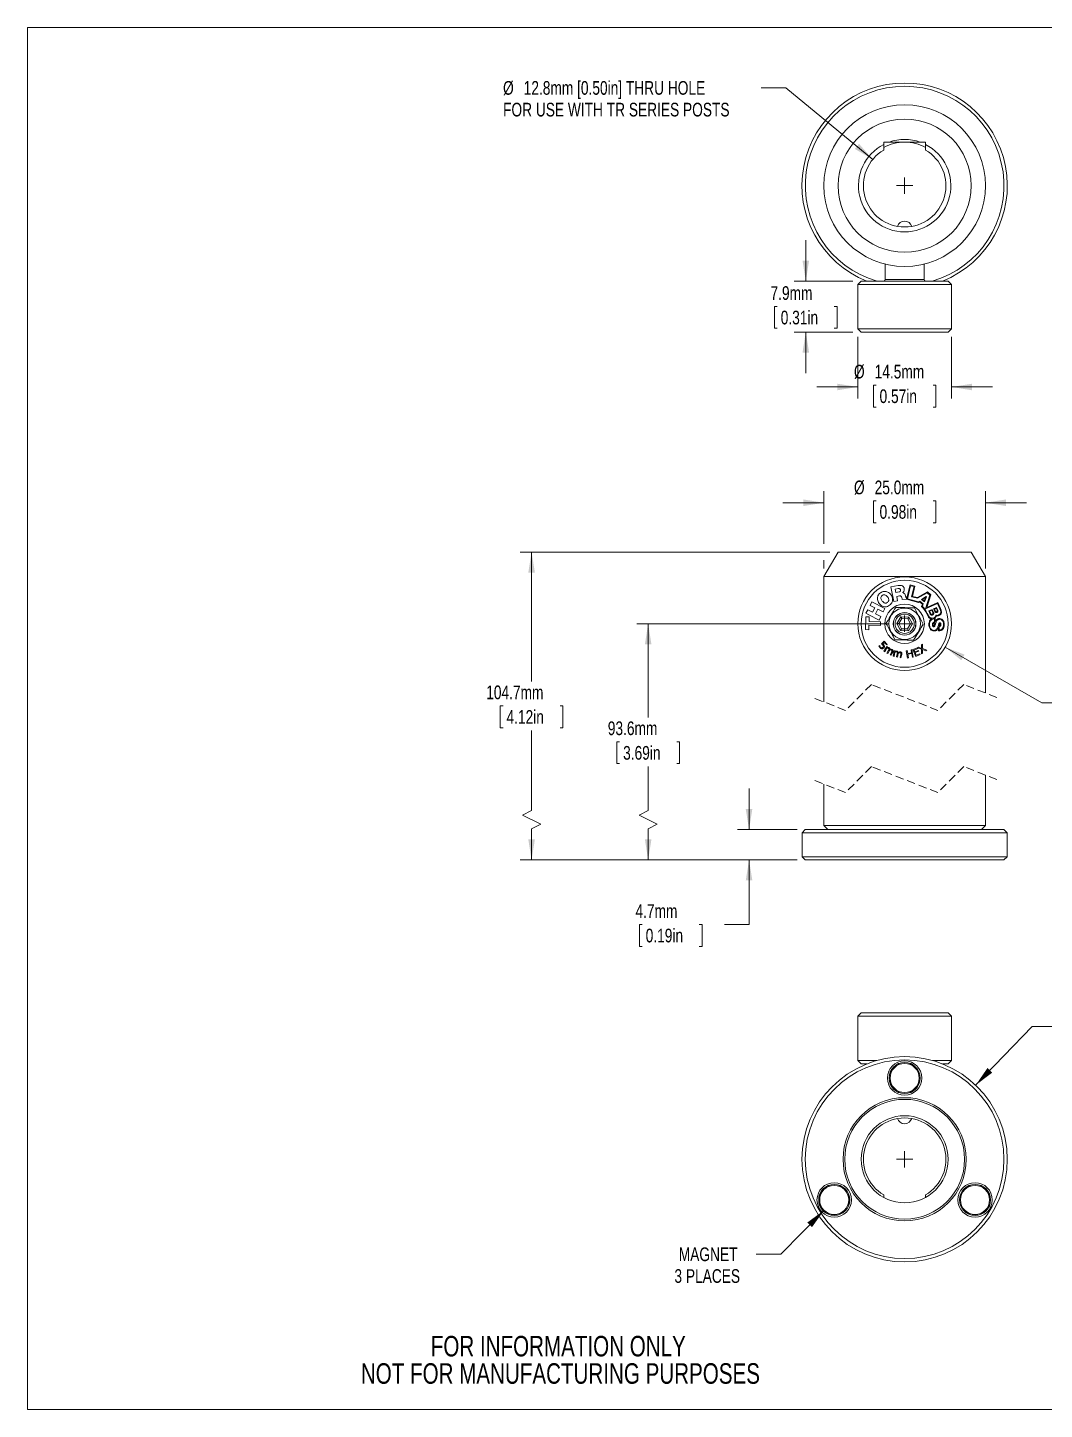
# Model space of a CAD drawing. Header units: millimetres. Extents: x 2 to 278, y 1 to 215.
# Drawn here: x 1.6 to 158.9, y 0.9 to 214.6 of the extents above; entities that cross this region are included whole.
import ezdxf

# ---------------------------------------------------------------- set-up
doc = ezdxf.new("R2010")
doc.units = ezdxf.units.MM
doc.linetypes.add('HIDDEN', pattern=[1.905, 1.27, -0.635])
doc.styles.add('SLDTEXTSTYLE0', font='TXT', dxfattribs={"width": 0.75})
doc.dimstyles.new('SLDDIMSTYLE0', dxfattribs={"dimtxt": 2.116667, "dimasz": 3.175, "dimexe": 0, "dimexo": 0.0625, "dimgap": 0.529167, "dimtad": 0, "dimtih": 1, "dimtoh": 1, "dimdec": 1, "dimrnd": 1e-09, "dimzin": 12, "dimdsep": 46, "dimtxsty": 'SLDTEXTSTYLE0', "dimsah": 1, "dimcen": 0.09, "dimadec": 0, "dimazin": 3, "dimtfac": 1, "dimtdec": 1, "dimtmove": 0, "dimatfit": 0, "dimfxl": 1, "dimfrac": 2, "dimtolj": 1, "dimtzin": 12, "dimarcsym": 0})
doc.dimstyles.new('SLDDIMSTYLE1', dxfattribs={"dimtxt": 2.116667, "dimasz": 3.175, "dimexe": 0, "dimexo": 0.0625, "dimgap": 0.529167, "dimtad": 0, "dimtih": 1, "dimtoh": 1, "dimdec": 1, "dimrnd": 1e-09, "dimzin": 12, "dimdsep": 46, "dimtxsty": 'SLDTEXTSTYLE0', "dimsah": 1, "dimcen": 0.09, "dimadec": 0, "dimazin": 3, "dimtfac": 1, "dimtdec": 1, "dimtofl": 0, "dimtmove": 0, "dimatfit": 3, "dimfxl": 1, "dimfrac": 2, "dimtolj": 1, "dimtzin": 12, "dimarcsym": 0})
doc.dimstyles.new('SLDDIMSTYLE2', dxfattribs={"dimtxt": 2.116667, "dimasz": 3.175, "dimexe": 0, "dimexo": 0.0625, "dimgap": 0.529167, "dimtad": 0, "dimtih": 1, "dimtoh": 1, "dimdec": 1, "dimrnd": 1e-09, "dimzin": 4, "dimdsep": 46, "dimtxsty": 'SLDTEXTSTYLE0', "dimsah": 1, "dimcen": 0.09, "dimadec": 0, "dimazin": 1, "dimtfac": 1, "dimtdec": 1, "dimtmove": 0, "dimatfit": 0, "dimfxl": 1, "dimfrac": 2, "dimtolj": 1, "dimtzin": 12, "dimarcsym": 0})
doc.dimstyles.new('SLDDIMSTYLE3', dxfattribs={"dimtxt": 2.116667, "dimasz": 3.175, "dimexe": 0, "dimexo": 0.0625, "dimgap": 0.529167, "dimtad": 0, "dimtih": 1, "dimtoh": 1, "dimdec": 1, "dimrnd": 1e-09, "dimzin": 12, "dimdsep": 46, "dimtxsty": 'SLDTEXTSTYLE0', "dimsah": 1, "dimcen": 0, "dimadec": 0, "dimazin": 3, "dimtfac": 1, "dimtdec": 1, "dimtofl": 0, "dimtmove": 0, "dimatfit": 3, "dimfxl": 1, "dimfrac": 2, "dimtolj": 1, "dimtzin": 12, "dimarcsym": 0})
doc.dimstyles.new('SLDDIMSTYLE4', dxfattribs={"dimtxt": 2.116667, "dimasz": 3.175, "dimexe": 0, "dimexo": 0.0625, "dimgap": 0.529167, "dimtad": 0, "dimtih": 1, "dimtoh": 1, "dimdec": 1, "dimrnd": 1e-09, "dimzin": 12, "dimdsep": 46, "dimtxsty": 'SLDTEXTSTYLE0', "dimsah": 1, "dimcen": 0, "dimadec": 0, "dimazin": 3, "dimtfac": 1, "dimtdec": 1, "dimtofl": 0, "dimtmove": 0, "dimatfit": 3, "dimfxl": 1, "dimfrac": 2, "dimtolj": 1, "dimtzin": 12, "dimarcsym": 0})
doc.dimstyles.new('SLDDIMSTYLE5', dxfattribs={"dimtxt": 2.116667, "dimasz": 3.175, "dimexe": 0, "dimexo": 0.0625, "dimgap": 0.529167, "dimtad": 0, "dimtih": 1, "dimtoh": 1, "dimdec": 1, "dimrnd": 1e-09, "dimzin": 12, "dimdsep": 46, "dimtxsty": 'SLDTEXTSTYLE0', "dimsah": 1, "dimcen": 0, "dimadec": 0, "dimazin": 3, "dimtfac": 1, "dimtdec": 1, "dimtofl": 0, "dimtmove": 0, "dimatfit": 3, "dimfxl": 1, "dimfrac": 2, "dimtolj": 1, "dimtzin": 12, "dimarcsym": 0})

# ---------------------------------------------------------------- blocks, each defined once
blk = doc.blocks.new('SW_NOTE_2')
at = {"color": 0, "linetype": 'Continuous', "lineweight": 0, "char_height": 3.175, "attachment_point": 2, "style": 'SLDTEXTSTYLE0'}
for s, insert in [('FOR INFORMATION ONLY', (25.05, 4.09)), ('NOT FOR MANUFACTURING PURPOSES', (25.38, -0.14))]:
    blk.add_mtext(s, dxfattribs=dict(at, insert=insert))
blk = doc.blocks.new('*D7')
at = {"color": 7, "linetype": 'Continuous', "lineweight": 0}
for p, q in [((113.18, 90.59), (113.18, 96.94)), ((120.61, 90.59), (111.4, 90.59)), ((120.61, 85.89), (111.4, 85.89)), ((113.18, 75.89), (113.18, 85.89)), ((96.65, 75.89), (96.22, 75.89)), ((96.22, 75.89), (96.22, 72.53)), ((105.48, 75.89), (105.91, 75.89)), ((105.91, 75.89), (105.91, 72.53)), ((109.37, 75.89), (113.18, 75.89)), ((96.22, 72.53), (96.65, 72.53)), ((105.91, 72.53), (105.48, 72.53))]:
    blk.add_line(p, q, dxfattribs=at)
for points in [[(113.18, 90.59), (113.69, 93.77), (112.67, 93.77)], [(113.18, 85.89), (112.67, 82.72), (113.69, 82.72)]]:
    blk.add_solid(points, dxfattribs=at)
at = {"color": 7, "linetype": 'Continuous', "lineweight": 0, "char_height": 2.117, "attachment_point": 1, "style": 'SLDTEXTSTYLE0'}
for s, insert in [('4.7mm', (95.61, 79.05, 3)), ('0.19in', (97.19, 75.26, 3))]:
    blk.add_mtext(s, dxfattribs=dict(at, insert=insert))
blk = doc.blocks.new('*D8')
at = {"color": 7, "linetype": 'Continuous', "lineweight": 0}
for p, q in [((134.71, 122.43), (95.8, 122.43)), ((97.57, 122.43), (97.57, 107.95)), ((93.16, 104.16), (92.73, 104.16)), ((92.73, 104.16), (92.73, 100.8)), ((101.99, 104.16), (102.42, 104.16)), ((102.42, 104.16), (102.42, 100.8)), ((92.73, 100.8), (93.16, 100.8)), ((102.42, 100.8), (101.99, 100.8)), ((97.57, 93.55), (97.57, 100.37)), ((96.16, 92.84), (97.57, 93.55)), ((98.99, 91.43), (96.16, 92.84)), ((97.57, 90.73), (98.99, 91.43)), ((97.57, 85.89), (97.57, 90.73)), ((120.61, 85.89), (95.8, 85.89))]:
    blk.add_line(p, q, dxfattribs=at)
for points in [[(97.57, 122.43), (97.07, 119.25), (98.08, 119.25)], [(97.57, 85.89), (98.08, 89.07), (97.07, 89.07)]]:
    blk.add_solid(points, dxfattribs=at)
at = {"color": 7, "linetype": 'Continuous', "lineweight": 0, "char_height": 2.117, "attachment_point": 1, "style": 'SLDTEXTSTYLE0'}
for s, insert in [('93.6mm', (91.33, 107.32, 3)), ('3.69in', (93.7, 103.52, 3))]:
    blk.add_mtext(s, dxfattribs=dict(at, insert=insert))
blk = doc.blocks.new('*D9')
at = {"color": 7, "linetype": 'Continuous', "lineweight": 0}
for p, q in [((125.68, 133.53), (77.76, 133.53)), ((79.54, 133.53), (79.54, 113.5)), ((75.12, 109.71), (74.7, 109.71)), ((74.7, 109.71), (74.7, 106.35)), ((83.95, 109.71), (84.38, 109.71)), ((84.38, 109.71), (84.38, 106.35)), ((74.7, 106.35), (75.12, 106.35)), ((79.54, 93.55), (79.54, 105.92)), ((84.38, 106.35), (83.95, 106.35)), ((78.13, 92.84), (79.54, 93.55)), ((80.95, 91.43), (78.13, 92.84)), ((79.54, 90.73), (80.95, 91.43)), ((79.54, 85.89), (79.54, 90.73)), ((120.61, 85.89), (77.76, 85.89))]:
    blk.add_line(p, q, dxfattribs=at)
for points in [[(79.54, 133.53), (79.03, 130.35), (80.05, 130.35)], [(79.54, 85.89), (80.05, 89.07), (79.03, 89.07)]]:
    blk.add_solid(points, dxfattribs=at)
at = {"color": 7, "linetype": 'Continuous', "lineweight": 0, "char_height": 2.117, "attachment_point": 1, "style": 'SLDTEXTSTYLE0'}
for s, insert in [('104.7mm', (72.52, 112.87, 3)), ('4.12in', (75.66, 109.07, 3))]:
    blk.add_mtext(s, dxfattribs=dict(at, insert=insert))
blk = doc.blocks.new('*D10')
at = {"color": 7, "linetype": 'Continuous', "lineweight": 0}
for p, q in [((124.75, 141.15), (118.4, 141.15)), ((124.75, 134.8), (124.75, 142.93)), ((132.84, 141.42), (132.41, 141.42)), ((132.41, 141.42), (132.41, 138.06)), ((141.67, 141.42), (142.1, 141.42)), ((142.1, 141.42), (142.1, 138.06)), ((149.75, 130.99), (149.75, 142.93)), ((149.75, 141.15), (156.1, 141.15)), ((132.41, 138.06), (132.84, 138.06)), ((142.1, 138.06), (141.67, 138.06)), ((124.75, 130.99), (124.75, 132.26))]:
    blk.add_line(p, q, dxfattribs=at)
for points in [[(124.75, 141.15), (121.58, 141.66), (121.58, 140.64)], [(149.75, 141.15), (152.93, 140.64), (152.93, 141.66)]]:
    blk.add_solid(points, dxfattribs=at)
at = {"color": 7, "linetype": 'Continuous', "lineweight": 0, "char_height": 2.117, "attachment_point": 1, "style": 'SLDTEXTSTYLE0'}
for s, insert in [('%%c', (129.41, 144.58, 3)), ('25.0mm', (132.61, 144.58, 3)), ('0.98in', (133.37, 140.79, 3))]:
    blk.add_mtext(s, dxfattribs=dict(at, insert=insert))
blk = doc.blocks.new('*D11')
at = {"color": 7, "linetype": 'Continuous', "lineweight": 0}
for p, q in [((143.52, 118.81), (158.46, 110.18)), ((158.46, 110.18), (162.27, 110.18))]:
    blk.add_line(p, q, dxfattribs=at)
blk.add_solid([(143.52, 118.81), (146.02, 116.78), (146.52, 117.66)], dxfattribs=at)
at = {"color": 7, "linetype": 'Continuous', "lineweight": 0, "char_height": 2.1167, "attachment_point": 1, "style": 'SLDTEXTSTYLE0'}
for s, insert in [('SPRING LOADED THUMBSCREW', (162.27, 111.22, 3)), ('5.0mm [3/16in] HEX SOCKET', (162.27, 107.86, 3))]:
    blk.add_mtext(s, dxfattribs=dict(at, insert=insert))
blk = doc.blocks.new('SW_CENTERMARKSYMBOL_0')
at = {"color": 0, "linetype": 'Continuous', "lineweight": 0}
for q in [(-1.27, 0), (0, 1.27), (0, -1.27), (1.27, 0)]:
    blk.add_line((0, 0), q, dxfattribs=at)
blk = doc.blocks.new('*D13')
at = {"color": 7, "linetype": 'Continuous', "lineweight": 0}
for p, q in [((130.01, 166.8), (130.01, 157.28)), ((144.49, 166.8), (144.49, 157.28)), ((130.01, 159.06), (123.66, 159.06)), ((132.84, 159.33), (132.41, 159.33)), ((132.41, 159.33), (132.41, 155.96)), ((141.67, 159.33), (142.1, 159.33)), ((142.1, 159.33), (142.1, 155.96)), ((144.49, 159.06), (150.84, 159.06)), ((132.41, 155.96), (132.84, 155.96)), ((142.1, 155.96), (141.67, 155.96))]:
    blk.add_line(p, q, dxfattribs=at)
for points in [[(130.01, 159.06), (126.84, 159.56), (126.84, 158.55)], [(144.49, 159.06), (147.66, 158.55), (147.66, 159.56)]]:
    blk.add_solid(points, dxfattribs=at)
at = {"color": 7, "linetype": 'Continuous', "lineweight": 0, "char_height": 2.117, "attachment_point": 1, "style": 'SLDTEXTSTYLE0'}
for s, insert in [('%%c', (129.41, 162.49, -11.98)), ('14.5mm', (132.61, 162.49, -11.98)), ('0.57in', (133.37, 158.69, -11.98))]:
    blk.add_mtext(s, dxfattribs=dict(at, insert=insert))
blk = doc.blocks.new('*D14')
at = {"color": 7, "linetype": 'Continuous', "lineweight": 0}
for p, q in [((121.96, 175.43), (121.96, 181.78)), ((129.25, 175.43), (120.18, 175.43)), ((117.54, 171.5), (117.11, 171.5)), ((117.11, 171.5), (117.11, 168.13)), ((126.37, 171.5), (126.8, 171.5)), ((126.8, 171.5), (126.8, 168.13)), ((117.11, 168.13), (117.54, 168.13)), ((129.25, 167.56), (120.18, 167.56)), ((121.96, 167.56), (121.96, 161.21)), ((126.8, 168.13), (126.37, 168.13))]:
    blk.add_line(p, q, dxfattribs=at)
for points in [[(121.96, 175.43), (122.47, 178.61), (121.45, 178.61)], [(121.96, 167.56), (121.45, 164.38), (122.47, 164.38)]]:
    blk.add_solid(points, dxfattribs=at)
at = {"color": 7, "linetype": 'Continuous', "lineweight": 0, "char_height": 2.117, "attachment_point": 1, "style": 'SLDTEXTSTYLE0'}
for s, insert in [('7.9mm', (116.5, 174.65, -11.98)), ('0.31in', (118.08, 170.86, -11.98))]:
    blk.add_mtext(s, dxfattribs=dict(at, insert=insert))
blk = doc.blocks.new('*D15')
at = {"color": 7, "linetype": 'Continuous', "lineweight": 0}
for p, q in [((118.87, 205.34), (115.06, 205.34)), ((132.32, 194.26), (118.87, 205.34))]:
    blk.add_line(p, q, dxfattribs=at)
blk.add_solid([(132.32, 194.26), (130.19, 196.67), (129.55, 195.88)], dxfattribs=at)
at = {"color": 7, "linetype": 'Continuous', "lineweight": 0, "attachment_point": 1, "style": 'SLDTEXTSTYLE0'}
for s, insert, char_height in [('%%c', (75.13, 206.38, -11.98), 2.117), ('12.8mm [0.50in] THRU HOLE', (78.32, 206.38, -11.98), 2.1167), ('FOR USE WITH TR SERIES POSTS', (75.13, 203.02, -11.98), 2.1167)]:
    blk.add_mtext(s, dxfattribs=dict(at, insert=insert, char_height=char_height))
blk = doc.blocks.new('SW_CENTERMARKSYMBOL_1')
at = {"color": 0, "linetype": 'Continuous', "lineweight": 0}
for q in [(-1.27, 0), (0, 1.27), (0, -1.27), (1.27, 0)]:
    blk.add_line((0, 0), q, dxfattribs=at)
blk = doc.blocks.new('*D17')
at = {"color": 7, "linetype": 'Continuous', "lineweight": 0}
for p, q in [((148.23, 51.05), (156.96, 60.15)), ((156.96, 60.15), (160.77, 60.15)), ((161.52, 58.58), (161.09, 58.58)), ((161.09, 58.58), (161.09, 55.22)), ((170.35, 58.58), (170.78, 58.58)), ((170.78, 58.58), (170.78, 55.22)), ((161.09, 55.22), (161.52, 55.22)), ((170.78, 55.22), (170.35, 55.22))]:
    blk.add_line(p, q, dxfattribs=at)
blk.add_solid([(148.23, 51.05), (150.8, 52.99), (150.06, 53.7)], dxfattribs=at)
at = {"color": 7, "linetype": 'Continuous', "lineweight": 0, "char_height": 2.117, "attachment_point": 1, "style": 'SLDTEXTSTYLE0'}
for s, insert in [('%%c', (160.77, 61.74, 12.18)), ('31.8mm', (163.96, 61.74, 12.18)), ('1.25in', (162.05, 57.95, 12.18))]:
    blk.add_mtext(s, dxfattribs=dict(at, insert=insert))
blk = doc.blocks.new('*D18')
at = {"color": 7, "linetype": 'Continuous', "lineweight": 0}
for p, q in [((124.78, 31.7), (118.08, 24.9)), ((118.08, 24.9), (114.27, 24.9))]:
    blk.add_line(p, q, dxfattribs=at)
blk.add_solid([(124.78, 31.7), (122.19, 29.8), (122.91, 29.08)], dxfattribs=at)
at = {"color": 7, "linetype": 'Continuous', "lineweight": 0, "char_height": 2.117, "attachment_point": 1, "style": 'SLDTEXTSTYLE0'}
for s, insert in [('MAGNET', (102.31, 25.95, 12.18)), ('3 PLACES', (101.64, 22.59, 12.18))]:
    blk.add_mtext(s, dxfattribs=dict(at, insert=insert))
blk = doc.blocks.new('SW_CENTERMARKSYMBOL_2')
at = {"color": 0, "linetype": 'Continuous', "lineweight": 0}
for q in [(-1.27, 0), (0, 1.27), (0, -1.27), (1.27, 0)]:
    blk.add_line((0, 0), q, dxfattribs=at)

msp = doc.modelspace()

# ---------------------------------------------------------------- linework, layer by layer
at = {"color": 7, "linetype": 'Continuous', "lineweight": 0}
for p, q in [((1.58, 214.65), (277.99, 214.65)), ((1.58, 214.65), (1.58, 0.9)), ((134.02, 196.58), (134.02, 196.93)), ((134.02, 196.93), (134.84, 196.93)), ((139.66, 196.93), (140.48, 196.93)), ((140.48, 196.58), (140.48, 196.93)), ((134.25, 178.06), (134.25, 175.69)), ((140.25, 175.69), (140.25, 178.06)), ((130.52, 175.43), (130.01, 174.92)), ((143.98, 175.43), (130.52, 175.43)), ((144.49, 174.92), (143.98, 175.43)), ((130.01, 174.92), (130.01, 168.07)), ((144.49, 174.92), (130.01, 174.92)), ((144.49, 168.07), (144.49, 174.92)), ((130.01, 168.07), (130.52, 167.56)), ((144.49, 168.07), (130.01, 168.07)), ((143.98, 167.56), (130.52, 167.56)), ((143.98, 167.56), (144.49, 168.07)), ((126.95, 133.53), (124.75, 129.72)), ((126.95, 133.53), (137.25, 133.53)), ((137.25, 133.53), (147.55, 133.53)), ((149.75, 129.72), (147.55, 133.53)), ((124.75, 129.72), (124.75, 110.34)), ((137.25, 129.72), (124.75, 129.72)), ((135.12, 128.12), (136.27, 128.35)), ((149.75, 129.72), (137.25, 129.72)), ((138.09, 128.44), (137.52, 126.23)), ((137.67, 126.31), (138.18, 128.3)), ((138.84, 128.25), (138.09, 128.44)), ((138.18, 128.3), (138.7, 128.17)), ((138.45, 126.66), (138.84, 128.25)), ((149.75, 111.72), (149.75, 129.72)), ((135.57, 125.88), (135.12, 128.12)), ((136.27, 127.87), (135.8, 127.77)), ((135.8, 127.77), (135.9, 127.27)), ((135.9, 127.27), (136.39, 127.37)), ((136.43, 126.73), (136.02, 126.65)), ((136.02, 126.65), (136.16, 126)), ((136.88, 126.2), (137.52, 126.23)), ((136.94, 127.25), (136.94, 127.24)), ((137.52, 126.38), (137.52, 126.23)), ((137.52, 126.23), (139.41, 125.72)), ((139.38, 125.84), (137.67, 126.31)), ((138.7, 128.17), (138.3, 126.62)), ((138.3, 126.62), (139.26, 126.38)), ((139.22, 126.47), (138.45, 126.66)), ((140.77, 127.35), (139.22, 126.47)), ((139.26, 126.38), (140.75, 127.22)), ((139.85, 126.19), (140.58, 126.65)), ((140.32, 125.8), (139.85, 126.19)), ((140.47, 126.46), (140.03, 126.18)), ((140.03, 126.18), (140.27, 125.98)), ((140.27, 125.98), (140.47, 126.46)), ((140.65, 126.6), (140.32, 125.8)), ((141.17, 126.87), (140.46, 124.74)), ((140.58, 126.65), (140.65, 126.6)), ((140.66, 124.94), (141.31, 126.89)), ((140.75, 127.22), (141.17, 126.87)), ((141.31, 126.89), (140.77, 127.35)), ((131.54, 124.58), (131.27, 124.05)), ((131.27, 124.05), (131.73, 123.82)), ((131.54, 124.58), (132.29, 124.2)), ((131.9, 125.28), (132.17, 125.82)), ((132.64, 124.91), (131.9, 125.28)), ((132.17, 125.82), (134.21, 124.78)), ((132.29, 124.2), (132.64, 124.91)), ((133.1, 124.68), (132.74, 123.97)), ((132.74, 123.97), (133.58, 123.55)), ((133.94, 124.25), (133.1, 124.68)), ((134.21, 124.78), (133.94, 124.25)), ((136.16, 126), (135.57, 125.88)), ((139.6, 125.95), (139.38, 125.84)), ((139.41, 125.72), (139.57, 125.82)), ((139.57, 125.82), (140, 125.46)), ((140.12, 125.52), (139.6, 125.95)), ((140, 125.46), (139.88, 125.12)), ((140, 125.12), (140.12, 125.52)), ((140.46, 124.74), (142.33, 125.57)), ((142.39, 125.71), (140.66, 124.94)), ((140.82, 123.65), (140.67, 123.97)), ((140.88, 123.76), (140.76, 124.02)), ((140.98, 124.42), (141.5, 124.66)), ((141.2, 123.93), (140.98, 124.42)), ((141.45, 124.52), (141.11, 124.37)), ((141.11, 124.37), (141.28, 124)), ((141.61, 124.16), (141.45, 124.52)), ((141.5, 124.66), (141.72, 124.17)), ((141.72, 124.75), (142.18, 124.96)), ((141.92, 124.32), (141.72, 124.75)), ((142.12, 124.82), (141.86, 124.7)), ((141.86, 124.7), (142, 124.4)), ((142.26, 124.52), (142.12, 124.82)), ((142.18, 124.96), (142.37, 124.52)), ((142.33, 125.57), (142.71, 124.72)), ((142.79, 124.8), (142.39, 125.71)), ((131.21, 121.52), (131.26, 123.5)), ((131.26, 123.5), (131.77, 123.49)), ((131.73, 122.19), (131.72, 121.5)), ((133.31, 123.01), (131.73, 123.82)), ((133.51, 122.15), (131.73, 122.19)), ((131.77, 123.49), (131.75, 122.79)), ((131.75, 122.79), (133.52, 122.74)), ((133.58, 123.55), (133.31, 123.01)), ((133.52, 122.74), (133.51, 122.15)), ((136.04, 122.45), (136.67, 123.49)), ((136.33, 122.45), (136.04, 122.45)), ((136.62, 121.39), (136.04, 122.45)), ((136.81, 123.23), (136.33, 122.45)), ((136.33, 122.45), (136.77, 121.64)), ((136.67, 123.49), (137.88, 123.46)), ((136.67, 123.49), (136.81, 123.23)), ((137.73, 123.21), (136.81, 123.23)), ((137.69, 121.62), (138.17, 122.4)), ((137.88, 123.46), (137.73, 123.21)), ((138.17, 122.4), (137.73, 123.21)), ((138.46, 122.4), (137.83, 121.36)), ((137.88, 123.46), (138.46, 122.4)), ((138.46, 122.4), (138.17, 122.4)), ((141.72, 123.19), (141.89, 123.18)), ((141.89, 123.18), (141.88, 122.67)), ((141.97, 122.72), (141.99, 123.42)), ((142.5, 121.97), (142.48, 121.35)), ((142.6, 121.46), (142.61, 122)), ((131.72, 121.5), (131.21, 121.52)), ((133.67, 119.31), (134.07, 119.72)), ((134.07, 119.72), (134.57, 119.24)), ((136.77, 121.64), (136.62, 121.39)), ((137.83, 121.36), (136.62, 121.39)), ((136.77, 121.64), (137.69, 121.62)), ((137.69, 121.62), (137.83, 121.36)), ((133.27, 118.97), (133.39, 119.09)), ((133.39, 119.09), (133.4, 119.08)), ((134.09, 119.54), (133.86, 119.31)), ((134.05, 118.18), (134.48, 118.91)), ((134.18, 118.11), (134.05, 118.18)), ((134.48, 119.15), (134.09, 119.54)), ((134.5, 118.65), (134.18, 118.11)), ((134.57, 119.24), (134.48, 119.15)), ((134.48, 118.91), (134.61, 118.83)), ((134.52, 117.9), (134.76, 118.32)), ((134.65, 117.83), (134.52, 117.9)), ((134.61, 118.83), (134.56, 118.75)), ((134.92, 118.29), (134.65, 117.83)), ((134.99, 117.63), (135.24, 118.04)), ((135.12, 117.55), (134.99, 117.63)), ((135.4, 118.02), (135.12, 117.55)), ((135.47, 117.42), (135.65, 118.25)), ((135.75, 118.02), (135.61, 117.39)), ((135.65, 118.25), (135.8, 118.22)), ((135.8, 118.22), (135.78, 118.13)), ((136, 117.3), (136.11, 117.78)), ((136.27, 117.81), (136.15, 117.27)), ((136.54, 117.19), (136.64, 117.67)), ((136.8, 117.7), (136.68, 117.15)), ((137.51, 118.25), (137.66, 118.27)), ((137.71, 117.13), (137.51, 118.25)), ((137.66, 118.27), (137.74, 117.84)), ((137.74, 117.84), (138.32, 117.94)), ((138.34, 117.81), (137.76, 117.71)), ((137.76, 117.71), (137.86, 117.15)), ((138.24, 118.38), (138.38, 118.4)), ((138.32, 117.94), (138.24, 118.38)), ((138.44, 117.26), (138.34, 117.81)), ((138.38, 118.4), (138.59, 117.28)), ((138.53, 118.43), (139.22, 118.72)), ((138.97, 117.39), (138.53, 118.43)), ((139.27, 118.6), (138.71, 118.37)), ((138.71, 118.37), (138.84, 118.07)), ((138.84, 118.07), (139.39, 118.31)), ((139.44, 118.19), (138.89, 117.96)), ((138.89, 117.96), (139.05, 117.56)), ((139.66, 117.68), (138.97, 117.39)), ((139.05, 117.56), (139.61, 117.8)), ((139.22, 118.72), (139.27, 118.6)), ((139.23, 118.72), (139.37, 118.82)), ((139.87, 118.48), (139.23, 118.72)), ((139.37, 118.82), (139.88, 118.62)), ((139.39, 118.31), (139.44, 118.19)), ((139.61, 117.8), (139.66, 117.68)), ((139.87, 119.17), (140.01, 119.27)), ((139.88, 118.62), (139.87, 119.17)), ((139.87, 117.78), (139.87, 118.48)), ((140.01, 117.89), (139.87, 117.78)), ((140, 118.45), (140.01, 117.89)), ((140.52, 118.24), (140, 118.45)), ((140.01, 119.27), (140.01, 118.59)), ((140.01, 118.59), (140.66, 118.34)), ((140.66, 118.34), (140.52, 118.24)), ((135.61, 117.39), (135.47, 117.42)), ((136.15, 117.27), (136, 117.3)), ((136.68, 117.15), (136.54, 117.19)), ((137.86, 117.15), (137.71, 117.13)), ((138.59, 117.28), (138.44, 117.26)), ((149.75, 91.23), (149.75, 99.02)), ((124.75, 97.64), (124.75, 91.23)), ((121.88, 90.59), (121.38, 90.08)), ((121.38, 90.08), (121.38, 86.4)), ((153.13, 90.08), (121.38, 90.08)), ((152.62, 90.59), (121.88, 90.59)), ((124.75, 91.23), (125.39, 90.59)), ((124.75, 91.23), (137.25, 91.23)), ((137.25, 91.23), (149.75, 91.23)), ((149.12, 90.59), (149.75, 91.23)), ((153.13, 90.08), (152.62, 90.59)), ((153.13, 86.4), (153.13, 90.08)), ((121.38, 86.4), (121.88, 85.89)), ((153.13, 86.4), (121.38, 86.4)), ((152.62, 85.89), (121.88, 85.89)), ((152.62, 85.89), (153.13, 86.4)), ((130.52, 62.23), (130.01, 61.72)), ((130.52, 62.23), (137.09, 62.23)), ((137.09, 62.23), (143.98, 62.23)), ((144.49, 61.72), (143.98, 62.23)), ((130.01, 61.72), (130.01, 54.86)), ((130.01, 61.72), (137.08, 61.72)), ((137.08, 61.72), (144.49, 61.72)), ((144.49, 54.86), (144.49, 61.72)), ((130.01, 54.86), (130.52, 54.35)), ((130.01, 54.86), (132.91, 54.86)), ((130.52, 54.35), (131.41, 54.35)), ((141.59, 54.86), (144.49, 54.86)), ((143.09, 54.35), (143.98, 54.35)), ((143.98, 54.35), (144.49, 54.86)), ((134.02, 34.08), (134.02, 33.68)), ((140.48, 34.08), (140.48, 33.68)), ((277.99, 0.9), (1.58, 0.9))]:
    msp.add_line(p, q, dxfattribs=at)
at = {"color": 8, "linetype": 'Continuous', "lineweight": 0}
msp.add_line((140.25, 175.69), (134.25, 175.69), dxfattribs=at)
at = {"color": 7, "linetype": 'HIDDEN', "lineweight": 0}
for p, q in [((132.11, 113.03), (128.11, 109.03)), ((142.39, 109.03), (132.11, 113.03)), ((146.39, 113.03), (142.39, 109.03)), ((151.53, 111.03), (146.39, 113.03)), ((128.11, 109.03), (122.97, 111.03)), ((128.11, 96.33), (122.97, 98.33)), ((132.11, 100.33), (128.11, 96.33)), ((142.39, 96.33), (132.11, 100.33)), ((146.39, 100.33), (142.39, 96.33)), ((151.53, 98.33), (146.39, 100.33))]:
    msp.add_line(p, q, dxfattribs=at)
at = {"color": 7, "linetype": 'Continuous', "lineweight": 0, "flags": 128}
for points in [[(134.36, 122.49), (134.68, 123.01), (134.85, 123.29), (135.02, 123.57), (135.26, 123.97), (135.51, 124.37), (135.69, 124.67), (135.87, 124.96)], [(135.87, 124.96), (136.25, 124.95), (136.75, 124.94), (137.27, 124.93), (137.76, 124.91), (138.25, 124.9), (138.75, 124.89)], [(138.75, 124.89), (139.04, 124.36), (139.2, 124.07), (139.36, 123.78), (139.58, 123.38), (139.8, 122.96), (139.97, 122.66), (140.14, 122.36)], [(135.75, 119.96), (135.46, 120.49), (135.3, 120.78), (135.14, 121.07), (134.92, 121.47), (134.7, 121.89), (134.53, 122.19), (134.36, 122.49)], [(140.14, 122.36), (139.82, 121.84), (139.65, 121.56), (139.48, 121.28), (139.24, 120.88), (138.99, 120.48), (138.81, 120.18), (138.63, 119.89)], [(138.63, 119.89), (138.13, 119.9), (137.64, 119.91), (137.15, 119.93), (136.63, 119.94), (136.13, 119.95), (135.75, 119.96)]]:
    msp.add_lwpolyline(points, dxfattribs=at)
at = {"color": 7, "linetype": 'Continuous', "lineweight": 0}
for centre, radius in [((137.25, 190.2), 12.5), ((137.25, 190.2), 10.3), ((137.25, 122.43), 7.24), ((137.25, 122.43), 6.73), ((137.25, 122.43), 3.05), ((137.25, 122.43), 2.43), ((137.25, 122.43), 1.75), ((137.25, 122.43), 1.74), ((137.25, 122.43), 1.49), ((137.25, 39.59), 15.88), ((137.25, 39.59), 15.37), ((137.25, 52.16), 2.67), ((137.25, 52.16), 2.41), ((137.25, 52.16), 2.38), ((137.25, 52.16), 2.25), ((137.25, 39.59), 9.53), ((137.25, 39.59), 9.27), ((137.25, 39.59), 6.73), ((126.36, 33.3), 2.67), ((126.36, 33.3), 2.41), ((126.36, 33.3), 2.38), ((126.36, 33.3), 2.25), ((148.14, 33.3), 2.67), ((148.14, 33.3), 2.41), ((148.14, 33.3), 2.38), ((148.14, 33.3), 2.25)]:
    msp.add_circle(centre, radius, dxfattribs=at)
for centre, radius, start, end in [((137.25, 190.2), 15.88, 90, 248.4273), ((137.25, 190.2), 15.37, 90, 253.8824), ((137.25, 190.2), 15.88, 291.5727, 90), ((137.25, 190.2), 15.37, 286.1176, 90), ((137.25, 190.2), 6.73, 90, 118.6471), ((137.25, 190.2), 7.15, 70.2855, 109.7145), ((137.25, 190.2), 6.73, 61.2975, 90), ((137.25, 190.2), 7.15, 116.8178, 63.1822), ((137.25, 190.2), 6.39, 120.3294, 59.6706), ((137.25, 183.56), 1.14, 17.3444, 162.6556), ((134, 175.69), 0.254, 270, 0), ((140.5, 175.69), 0.254, 180, 270), ((137.17, 122.4), 3.84, 24.1589, 45.1015), ((137.26, 122.43), 3.84, 24.4321, 44.4928), ((137.25, 39.59), 6.39, 300.3294, 239.6706), ((137.25, 46.23), 1.14, 197.3444, 342.6556)]:
    msp.add_arc(centre, radius, start, end, dxfattribs=at)
for points, knots in [([(134.84, 196.93), (134.93, 196.93), (135.24, 196.93), (135.78, 196.93), (136.47, 196.93), (137.21, 196.93), (138, 196.93), (138.83, 196.93), (139.38, 196.93), (139.65, 196.93), (139.66, 196.93)], [0, 0, 0, 0, 0.056857, 0.198829, 0.341052, 0.482888, 0.652608, 0.823002, 0.992996, 1, 1, 1, 1]), ([(134.02, 195.71), (134.02, 195.8), (134.02, 196.09), (134.02, 196.38), (134.02, 196.58)], [0, 0, 0, 0, 0.319194, 1, 1, 1, 1]), ([(140.48, 195.71), (140.48, 195.8), (140.48, 196.09), (140.48, 196.38), (140.48, 196.58)], [0, 0, 0, 0, 0.319194, 1, 1, 1, 1]), ([(136.27, 128.35), (136.38, 128.36), (136.59, 128.39), (136.86, 128.32), (137.03, 128.19), (137.13, 128.05), (137.16, 127.94), (137.18, 127.88)], [0, 0, 0, 0, 0.2884509, 0.5573749, 0.6946767, 0.8382827, 1, 1, 1, 1]), ([(133.31, 125.57), (133.25, 125.67), (133.12, 125.86), (133.03, 126.19), (133.03, 126.5), (133.12, 126.77), (133.27, 127.01), (133.42, 127.13), (133.49, 127.2)], [0, 0, 0, 0, 0.193589, 0.375168, 0.550441, 0.689966, 0.837498, 1, 1, 1, 1]), ([(133.49, 127.2), (133.59, 127.26), (133.76, 127.38), (134.07, 127.45), (134.37, 127.44), (134.65, 127.34), (134.91, 127.17), (135.12, 126.94), (135.29, 126.67), (135.38, 126.38), (135.4, 126.08), (135.34, 125.79), (135.18, 125.52), (135.02, 125.38), (134.93, 125.3)], [0, 0, 0, 0, 0.091587, 0.174118, 0.252628, 0.33132, 0.413165, 0.500003, 0.586837, 0.66868, 0.747371, 0.825882, 0.908413, 1, 1, 1, 1]), ([(133.78, 126.82), (133.73, 126.77), (133.64, 126.69), (133.58, 126.52), (133.58, 126.33), (133.64, 126.13), (133.72, 126.01), (133.77, 125.95)], [0, 0, 0, 0, 0.2008787, 0.3780212, 0.553533, 0.7713613, 1, 1, 1, 1]), ([(134.61, 126.6), (134.55, 126.67), (134.43, 126.81), (134.23, 126.91), (134.05, 126.93), (133.91, 126.9), (133.82, 126.85), (133.78, 126.82)], [0, 0, 0, 0, 0.289137, 0.558791, 0.695862, 0.838853, 1, 1, 1, 1]), ([(134.6, 125.74), (134.65, 125.78), (134.74, 125.86), (134.8, 126.04), (134.8, 126.22), (134.74, 126.42), (134.66, 126.54), (134.61, 126.6)], [0, 0, 0, 0, 0.20089, 0.378036, 0.553551, 0.771374, 1, 1, 1, 1]), ([(136.61, 127.68), (136.6, 127.71), (136.59, 127.76), (136.53, 127.83), (136.46, 127.86), (136.37, 127.88), (136.3, 127.87), (136.27, 127.87)], [0, 0, 0, 0, 0.197026, 0.371429, 0.543407, 0.760308, 1, 1, 1, 1]), ([(136.39, 127.37), (136.42, 127.37), (136.48, 127.39), (136.55, 127.43), (136.6, 127.5), (136.62, 127.59), (136.62, 127.65), (136.61, 127.68)], [0, 0, 0, 0, 0.211127, 0.392708, 0.559915, 0.763438, 1, 1, 1, 1]), ([(136.85, 126.34), (136.83, 126.4), (136.8, 126.5), (136.74, 126.62), (136.67, 126.7), (136.6, 126.73), (136.52, 126.75), (136.46, 126.74), (136.43, 126.73)], [0, 0, 0, 0, 0.263916, 0.506462, 0.619002, 0.731593, 0.854416, 1, 1, 1, 1]), ([(136.88, 126.2), (136.87, 126.23), (136.86, 126.28), (136.85, 126.33), (136.85, 126.34)], [0, 0, 0, 0, 0.650287, 1, 1, 1, 1]), ([(137.18, 127.88), (137.19, 127.81), (137.21, 127.68), (137.16, 127.49), (137.07, 127.34), (136.99, 127.28), (136.94, 127.25)], [0, 0, 0, 0, 0.282912, 0.557635, 0.773568, 1, 1, 1, 1]), ([(136.94, 127.24), (137.01, 127.23), (137.14, 127.2), (137.29, 127.02), (137.35, 126.86), (137.38, 126.77)], [0, 0, 0, 0, 0.280107, 0.555766, 1, 1, 1, 1]), ([(137.38, 126.77), (137.39, 126.74), (137.41, 126.68), (137.45, 126.54), (137.49, 126.44), (137.52, 126.38)], [0, 0, 0, 0, 0.210174, 0.507382, 1, 1, 1, 1]), ([(134.93, 125.3), (134.83, 125.23), (134.63, 125.1), (134.28, 125.04), (133.93, 125.09), (133.58, 125.26), (133.4, 125.47), (133.31, 125.57)], [0, 0, 0, 0, 0.203765, 0.386324, 0.561565, 0.772932, 1, 1, 1, 1]), ([(133.77, 125.95), (133.83, 125.88), (133.95, 125.75), (134.15, 125.64), (134.33, 125.62), (134.47, 125.65), (134.56, 125.71), (134.6, 125.74)], [0, 0, 0, 0, 0.2891236, 0.5587933, 0.6958722, 0.8388643, 1, 1, 1, 1]), ([(141.28, 124), (141.29, 123.98), (141.32, 123.93), (141.37, 123.89), (141.43, 123.87), (141.48, 123.87), (141.51, 123.88), (141.53, 123.89)], [0, 0, 0, 0, 0.255404, 0.523996, 0.668505, 0.822948, 1, 1, 1, 1]), ([(141.53, 123.89), (141.55, 123.9), (141.59, 123.92), (141.63, 123.97), (141.64, 124.03), (141.64, 124.09), (141.62, 124.13), (141.61, 124.16)], [0, 0, 0, 0, 0.219171, 0.402033, 0.573219, 0.780592, 1, 1, 1, 1]), ([(141.72, 124.17), (141.74, 124.13), (141.76, 124.06), (141.75, 123.96), (141.71, 123.89), (141.65, 123.83), (141.6, 123.81), (141.58, 123.8)], [0, 0, 0, 0, 0.258006, 0.507895, 0.648865, 0.809078, 1, 1, 1, 1]), ([(142.25, 124.19), (142.22, 124.18), (142.17, 124.16), (142.08, 124.17), (142.01, 124.2), (141.96, 124.25), (141.93, 124.3), (141.92, 124.32)], [0, 0, 0, 0, 0.233634, 0.429533, 0.609081, 0.811502, 1, 1, 1, 1]), ([(142, 124.4), (142.01, 124.38), (142.03, 124.34), (142.07, 124.3), (142.12, 124.28), (142.16, 124.28), (142.19, 124.29), (142.2, 124.29)], [0, 0, 0, 0, 0.263176, 0.536221, 0.679634, 0.829866, 1, 1, 1, 1]), ([(142.2, 124.29), (142.22, 124.3), (142.24, 124.32), (142.27, 124.36), (142.29, 124.41), (142.28, 124.46), (142.27, 124.5), (142.26, 124.52)], [0, 0, 0, 0, 0.210864, 0.389597, 0.561339, 0.773635, 1, 1, 1, 1]), ([(142.37, 124.52), (142.39, 124.49), (142.41, 124.43), (142.4, 124.33), (142.36, 124.27), (142.31, 124.22), (142.27, 124.2), (142.25, 124.19)], [0, 0, 0, 0, 0.262637, 0.514538, 0.654616, 0.812518, 1, 1, 1, 1]), ([(142.71, 124.72), (142.75, 124.64), (142.82, 124.48), (142.86, 124.27), (142.84, 124.11), (142.78, 123.99), (142.7, 123.89), (142.62, 123.85), (142.57, 123.83)], [0, 0, 0, 0, 0.259614, 0.504292, 0.619494, 0.734391, 0.857506, 1, 1, 1, 1]), ([(142.78, 123.82), (142.8, 123.85), (142.85, 123.92), (142.92, 124.03), (142.96, 124.18), (142.94, 124.35), (142.89, 124.56), (142.82, 124.71), (142.79, 124.8)], [0, 0, 0, 0, 0.112988, 0.234903, 0.380536, 0.531045, 0.731914, 1, 1, 1, 1]), ([(140.82, 123.65), (140.87, 123.57), (140.95, 123.44), (141.12, 123.29), (141.29, 123.21), (141.39, 123.2), (141.45, 123.2)], [0, 0, 0, 0, 0.310425, 0.600068, 0.808012, 1, 1, 1, 1]), ([(141.74, 123.33), (141.67, 123.31), (141.55, 123.27), (141.36, 123.3), (141.18, 123.39), (141.02, 123.55), (140.93, 123.68), (140.88, 123.76)], [0, 0, 0, 0, 0.192428, 0.364897, 0.537621, 0.757448, 1, 1, 1, 1]), ([(141.45, 123.2), (141.4, 123.18), (141.32, 123.14), (141.2, 123.02), (141.1, 122.84), (141.02, 122.59), (141.01, 122.39), (141, 122.28)], [0, 0, 0, 0, 0.126617, 0.273247, 0.446193, 0.693436, 1, 1, 1, 1]), ([(141, 122.28), (141.01, 122.19), (141.02, 122), (141.11, 121.74), (141.26, 121.52), (141.48, 121.35), (141.66, 121.32), (141.75, 121.31)], [0, 0, 0, 0, 0.214813, 0.411463, 0.593541, 0.796183, 1, 1, 1, 1]), ([(141.1, 122.32), (141.11, 122.44), (141.13, 122.66), (141.27, 122.93), (141.47, 123.12), (141.63, 123.16), (141.72, 123.19)], [0, 0, 0, 0, 0.296065, 0.570523, 0.779216, 1, 1, 1, 1]), ([(141.8, 121.41), (141.71, 121.42), (141.55, 121.44), (141.34, 121.57), (141.2, 121.77), (141.11, 122.03), (141.11, 122.22), (141.1, 122.32)], [0, 0, 0, 0, 0.202997, 0.380347, 0.554846, 0.771411, 1, 1, 1, 1]), ([(141.58, 123.8), (141.54, 123.78), (141.48, 123.76), (141.39, 123.77), (141.31, 123.8), (141.24, 123.86), (141.21, 123.91), (141.2, 123.93)], [0, 0, 0, 0, 0.2378899, 0.4358264, 0.615004, 0.814865, 1, 1, 1, 1]), ([(141.88, 122.67), (141.84, 122.67), (141.76, 122.66), (141.67, 122.61), (141.6, 122.53), (141.56, 122.42), (141.55, 122.33), (141.55, 122.29)], [0, 0, 0, 0, 0.210708, 0.385022, 0.548446, 0.756705, 1, 1, 1, 1]), ([(141.55, 122.29), (141.55, 122.25), (141.55, 122.17), (141.58, 122.06), (141.64, 121.99), (141.7, 121.96), (141.73, 121.95), (141.75, 121.95)], [0, 0, 0, 0, 0.277056, 0.534541, 0.763845, 0.877101, 1, 1, 1, 1]), ([(141.74, 122.09), (141.73, 122.09), (141.71, 122.1), (141.68, 122.12), (141.66, 122.14), (141.64, 122.18), (141.64, 122.23), (141.65, 122.3), (141.67, 122.35), (141.67, 122.38)], [0, 0, 0, 0, 0.105864, 0.200197, 0.290608, 0.38717, 0.541969, 0.742422, 1, 1, 1, 1]), ([(141.67, 122.38), (141.68, 122.4), (141.7, 122.45), (141.73, 122.5), (141.77, 122.54), (141.85, 122.58), (141.92, 122.58), (141.97, 122.58)], [0, 0, 0, 0, 0.198377, 0.356662, 0.489181, 0.610042, 1, 1, 1, 1]), ([(142.08, 123.78), (142.07, 123.72), (142.06, 123.61), (141.97, 123.48), (141.86, 123.38), (141.78, 123.35), (141.74, 123.33)], [0, 0, 0, 0, 0.285157, 0.557727, 0.774208, 1, 1, 1, 1]), ([(141.97, 122.58), (141.95, 122.51), (141.91, 122.4), (141.85, 122.25), (141.81, 122.14), (141.77, 122.1), (141.76, 122.09), (141.75, 122.09), (141.74, 122.09), (141.74, 122.09)], [0, 0, 0, 0, 0.353434, 0.664624, 0.889233, 0.957693, 0.973946, 0.987623, 1, 1, 1, 1]), ([(141.75, 121.95), (141.77, 121.95), (141.81, 121.96), (141.89, 122.02), (141.95, 122.14), (142.01, 122.33), (142.04, 122.46), (142.06, 122.54)], [0, 0, 0, 0, 0.089589, 0.178596, 0.397038, 0.678968, 1, 1, 1, 1]), ([(141.75, 121.31), (141.83, 121.31), (141.97, 121.31), (142.16, 121.39), (142.31, 121.52), (142.42, 121.72), (142.47, 121.87), (142.49, 121.96)], [0, 0, 0, 0, 0.208194, 0.382385, 0.547555, 0.757631, 1, 1, 1, 1]), ([(142.41, 122), (142.38, 121.91), (142.33, 121.75), (142.2, 121.56), (142.01, 121.43), (141.87, 121.42), (141.8, 121.41)], [0, 0, 0, 0, 0.283785, 0.553723, 0.762442, 1, 1, 1, 1]), ([(142.02, 122.82), (142.01, 122.8), (141.99, 122.77), (141.98, 122.74), (141.97, 122.72)], [0, 0, 0, 0, 0.556953, 1, 1, 1, 1]), ([(141.99, 123.42), (142.01, 123.44), (142.06, 123.47), (142.11, 123.56), (142.13, 123.63), (142.13, 123.67)], [0, 0, 0, 0, 0.301015, 0.598633, 1, 1, 1, 1]), ([(142.02, 122.82), (142.06, 122.89), (142.14, 123.01), (142.3, 123.15), (142.49, 123.24), (142.72, 123.25), (142.87, 123.19), (142.96, 123.16)], [0, 0, 0, 0, 0.212826, 0.396364, 0.564573, 0.766972, 1, 1, 1, 1]), ([(142.06, 122.54), (142.09, 122.62), (142.15, 122.78), (142.26, 122.96), (142.4, 123.07), (142.53, 123.12), (142.62, 123.12), (142.67, 123.13)], [0, 0, 0, 0, 0.2812634, 0.5508653, 0.6893131, 0.8347426, 1, 1, 1, 1]), ([(142.57, 123.83), (142.53, 123.8), (142.45, 123.74), (142.27, 123.71), (142.15, 123.75), (142.08, 123.78)], [0, 0, 0, 0, 0.284664, 0.559151, 1, 1, 1, 1]), ([(142.13, 123.67), (142.17, 123.66), (142.24, 123.64), (142.31, 123.64), (142.35, 123.65)], [0, 0, 0, 0, 0.531693, 1, 1, 1, 1]), ([(142.35, 123.65), (142.44, 123.66), (142.59, 123.69), (142.72, 123.78), (142.78, 123.82)], [0, 0, 0, 0, 0.564213, 1, 1, 1, 1]), ([(142.69, 122.59), (142.68, 122.59), (142.64, 122.58), (142.57, 122.52), (142.52, 122.39), (142.47, 122.21), (142.43, 122.07), (142.41, 122)], [0, 0, 0, 0, 0.080259, 0.164104, 0.382402, 0.670411, 1, 1, 1, 1]), ([(142.48, 121.35), (142.55, 121.35), (142.69, 121.35), (142.91, 121.39), (143.09, 121.5), (143.22, 121.65), (143.3, 121.81), (143.35, 122.03), (143.36, 122.19), (143.37, 122.28)], [0, 0, 0, 0, 0.136964, 0.287336, 0.447788, 0.553573, 0.675425, 0.821485, 1, 1, 1, 1]), ([(142.49, 121.96), (142.5, 121.96), (142.5, 121.97), (142.5, 121.97), (142.5, 121.97)], [0, 0, 0, 0, 0.557984, 1, 1, 1, 1]), ([(142.53, 122.11), (142.55, 122.17), (142.58, 122.27), (142.61, 122.38), (142.63, 122.43), (142.65, 122.46), (142.67, 122.47), (142.68, 122.47), (142.69, 122.47)], [0, 0, 0, 0, 0.449119, 0.73408, 0.826994, 0.895061, 0.948106, 1, 1, 1, 1]), ([(142.62, 122.11), (142.6, 122.11), (142.58, 122.11), (142.55, 122.11), (142.53, 122.11)], [0, 0, 0, 0, 0.517444, 1, 1, 1, 1]), ([(143.28, 122.27), (143.27, 122.16), (143.24, 121.94), (143.11, 121.68), (142.94, 121.54), (142.78, 121.47), (142.66, 121.46), (142.6, 121.46)], [0, 0, 0, 0, 0.287198, 0.55824, 0.69674, 0.840356, 1, 1, 1, 1]), ([(142.61, 122), (142.63, 122), (142.67, 122), (142.73, 122.02), (142.77, 122.05), (142.82, 122.11), (142.85, 122.2), (142.86, 122.28), (142.86, 122.32)], [0, 0, 0, 0, 0.13742, 0.258596, 0.373658, 0.490017, 0.737397, 1, 1, 1, 1]), ([(142.73, 122.29), (142.72, 122.27), (142.72, 122.23), (142.71, 122.18), (142.69, 122.15), (142.66, 122.12), (142.63, 122.12), (142.62, 122.11)], [0, 0, 0, 0, 0.269681, 0.474989, 0.635138, 0.804361, 1, 1, 1, 1]), ([(142.67, 123.13), (142.73, 123.12), (142.83, 123.11), (143, 123.03), (143.17, 122.84), (143.27, 122.57), (143.27, 122.37), (143.28, 122.27)], [0, 0, 0, 0, 0.134679, 0.257287, 0.494978, 0.745546, 1, 1, 1, 1]), ([(142.86, 122.32), (142.86, 122.38), (142.86, 122.47), (142.79, 122.56), (142.74, 122.58), (142.71, 122.59), (142.69, 122.59)], [0, 0, 0, 0, 0.508344, 0.744844, 0.865693, 1, 1, 1, 1]), ([(142.69, 122.47), (142.69, 122.47), (142.69, 122.47), (142.69, 122.47), (142.7, 122.46), (142.71, 122.44), (142.72, 122.38), (142.72, 122.32), (142.73, 122.29)], [0, 0, 0, 0, 0.017408, 0.036523, 0.058715, 0.147406, 0.410515, 1, 1, 1, 1]), ([(143.37, 122.28), (143.37, 122.36), (143.36, 122.53), (143.3, 122.75), (143.21, 122.93), (143.09, 123.07), (143, 123.13), (142.96, 123.16)], [0, 0, 0, 0, 0.257785, 0.474648, 0.660352, 0.846829, 1, 1, 1, 1]), ([(133.45, 118.69), (133.41, 118.74), (133.34, 118.82), (133.29, 118.92), (133.27, 118.97)], [0, 0, 0, 0, 0.559869, 1, 1, 1, 1]), ([(133.4, 119.08), (133.41, 119.02), (133.43, 118.91), (133.5, 118.82), (133.53, 118.78)], [0, 0, 0, 0, 0.560311, 1, 1, 1, 1]), ([(133.75, 118.56), (133.68, 118.57), (133.57, 118.58), (133.49, 118.66), (133.45, 118.69)], [0, 0, 0, 0, 0.558327, 1, 1, 1, 1]), ([(133.53, 118.78), (133.56, 118.75), (133.62, 118.71), (133.69, 118.7), (133.72, 118.7)], [0, 0, 0, 0, 0.560449, 1, 1, 1, 1]), ([(133.85, 119.16), (133.82, 119.19), (133.76, 119.25), (133.7, 119.29), (133.67, 119.31)], [0, 0, 0, 0, 0.5599142, 1, 1, 1, 1]), ([(133.72, 118.7), (133.76, 118.71), (133.83, 118.72), (133.88, 118.77), (133.9, 118.79)], [0, 0, 0, 0, 0.557945, 1, 1, 1, 1]), ([(134.02, 118.68), (133.97, 118.64), (133.89, 118.58), (133.79, 118.56), (133.75, 118.56)], [0, 0, 0, 0, 0.559669, 1, 1, 1, 1]), ([(133.97, 118.97), (133.96, 119.01), (133.93, 119.08), (133.87, 119.14), (133.85, 119.16)], [0, 0, 0, 0, 0.557744, 1, 1, 1, 1]), ([(133.86, 119.31), (133.88, 119.3), (133.91, 119.27), (133.94, 119.24), (133.96, 119.23)], [0, 0, 0, 0, 0.559991, 1, 1, 1, 1]), ([(133.9, 118.79), (133.93, 118.82), (133.97, 118.87), (133.97, 118.94), (133.97, 118.97)], [0, 0, 0, 0, 0.560447, 1, 1, 1, 1]), ([(133.96, 119.23), (134, 119.18), (134.07, 119.11), (134.1, 119.01), (134.12, 118.97)], [0, 0, 0, 0, 0.560748, 1, 1, 1, 1]), ([(134.12, 118.97), (134.12, 118.94), (134.13, 118.88), (134.1, 118.77), (134.05, 118.71), (134.02, 118.68)], [0, 0, 0, 0, 0.280177, 0.56028, 1, 1, 1, 1]), ([(134.75, 118.62), (134.7, 118.63), (134.62, 118.66), (134.53, 118.65), (134.5, 118.65)], [0, 0, 0, 0, 0.55755, 1, 1, 1, 1]), ([(134.56, 118.75), (134.62, 118.76), (134.72, 118.77), (134.81, 118.73), (134.85, 118.71)], [0, 0, 0, 0, 0.560636, 1, 1, 1, 1]), ([(134.84, 118.49), (134.84, 118.51), (134.83, 118.54), (134.8, 118.58), (134.77, 118.6), (134.75, 118.62)], [0, 0, 0, 0, 0.279689, 0.559239, 1, 1, 1, 1]), ([(134.76, 118.32), (134.78, 118.35), (134.82, 118.4), (134.83, 118.46), (134.84, 118.49)], [0, 0, 0, 0, 0.561311, 1, 1, 1, 1]), ([(134.85, 118.71), (134.87, 118.69), (134.92, 118.66), (134.98, 118.59), (134.99, 118.52), (134.99, 118.48)], [0, 0, 0, 0, 0.281516, 0.56252, 1, 1, 1, 1]), ([(134.96, 118.37), (134.95, 118.35), (134.94, 118.33), (134.93, 118.3), (134.92, 118.29)], [0, 0, 0, 0, 0.560008, 1, 1, 1, 1]), ([(135.22, 118.34), (135.17, 118.36), (135.09, 118.38), (135, 118.37), (134.96, 118.37)], [0, 0, 0, 0, 0.557487, 1, 1, 1, 1]), ([(134.99, 118.48), (135.05, 118.49), (135.17, 118.5), (135.28, 118.45), (135.32, 118.43)], [0, 0, 0, 0, 0.560731, 1, 1, 1, 1]), ([(135.31, 118.21), (135.31, 118.23), (135.3, 118.26), (135.27, 118.31), (135.24, 118.33), (135.22, 118.34)], [0, 0, 0, 0, 0.279653, 0.559217, 1, 1, 1, 1]), ([(135.24, 118.04), (135.25, 118.07), (135.29, 118.12), (135.3, 118.19), (135.31, 118.21)], [0, 0, 0, 0, 0.561296, 1, 1, 1, 1]), ([(135.32, 118.43), (135.36, 118.41), (135.43, 118.36), (135.47, 118.23), (135.45, 118.11), (135.41, 118.05), (135.4, 118.02)], [0, 0, 0, 0, 0.2801503, 0.5577983, 0.7785965, 1, 1, 1, 1]), ([(136, 118.07), (135.95, 118.07), (135.87, 118.07), (135.79, 118.04), (135.75, 118.02)], [0, 0, 0, 0, 0.5574525, 1, 1, 1, 1]), ([(135.78, 118.13), (135.83, 118.16), (135.92, 118.2), (136.03, 118.2), (136.07, 118.19)], [0, 0, 0, 0, 0.561, 1, 1, 1, 1]), ([(136.12, 117.98), (136.12, 117.99), (136.11, 118.02), (136.06, 118.06), (136.02, 118.07), (136, 118.07)], [0, 0, 0, 0, 0.2798022, 0.559194, 1, 1, 1, 1]), ([(136.07, 118.19), (136.1, 118.18), (136.15, 118.17), (136.23, 118.11), (136.26, 118.04), (136.27, 118)], [0, 0, 0, 0, 0.281365, 0.562223, 1, 1, 1, 1]), ([(136.11, 117.78), (136.12, 117.82), (136.13, 117.88), (136.13, 117.95), (136.12, 117.98)], [0, 0, 0, 0, 0.561235, 1, 1, 1, 1]), ([(136.27, 118), (136.33, 118.03), (136.43, 118.09), (136.55, 118.08), (136.6, 118.08)], [0, 0, 0, 0, 0.561143, 1, 1, 1, 1]), ([(136.28, 117.9), (136.28, 117.88), (136.27, 117.85), (136.27, 117.82), (136.27, 117.81)], [0, 0, 0, 0, 0.559994, 1, 1, 1, 1]), ([(136.53, 117.96), (136.48, 117.96), (136.39, 117.96), (136.31, 117.92), (136.28, 117.9)], [0, 0, 0, 0, 0.557229, 1, 1, 1, 1]), ([(136.66, 117.86), (136.65, 117.87), (136.64, 117.9), (136.6, 117.94), (136.56, 117.95), (136.53, 117.96)], [0, 0, 0, 0, 0.279828, 0.559274, 1, 1, 1, 1]), ([(136.6, 118.08), (136.65, 118.06), (136.74, 118.04), (136.81, 117.92), (136.82, 117.8), (136.81, 117.73), (136.8, 117.7)], [0, 0, 0, 0, 0.280005, 0.557637, 0.778532, 1, 1, 1, 1]), ([(136.64, 117.67), (136.65, 117.7), (136.66, 117.77), (136.66, 117.83), (136.66, 117.86)], [0, 0, 0, 0, 0.56123, 1, 1, 1, 1])]:
    msp.add_open_spline(points, degree=3, knots=knots, dxfattribs=at)

# ---------------------------------------------------------------- block references
for name, p in [('SW_CENTERMARKSYMBOL_1', (137.25, 190.2)), ('SW_CENTERMARKSYMBOL_0', (137.25, 122.43)), ('SW_CENTERMARKSYMBOL_2', (137.25, 39.59)), ('SW_NOTE_2', (58.62, 8.18))]:
    msp.add_blockref(name, p, dxfattribs=at)

# ---------------------------------------------------------------- dimensions: what is measured, and where the dimension line sits
for p1, p2, text, dimstyle, picture, middle in [((142.18, 186.13), (132.32, 194.26), '%%c12.8mm [0.50in] THRU HOLE\\PFOR USE WITH TR SERIES POSTS', 'SLDDIMSTYLE4', '*D15', (95.09, 205.34)), ((130.98, 126.04), (143.52, 118.81), 'SPRING LOADED THUMBSCREW\\P5.0mm [3/16in] HEX SOCKET', 'SLDDIMSTYLE3', '*D11', (183.24, 110.18)), ((127.95, 34.91), (124.78, 31.7), 'MAGNET\\P3 PLACES', 'SLDDIMSTYLE3', '*D18', (107.95, 24.9))]:
    dim = msp.add_diameter_dim_2p(p1=p1, p2=p2, text=text, dimstyle=dimstyle, override={"dimpost": '<>'}, dxfattribs=at)
    dim.commit()
    dim.dimension.update_dxf_attribs({"geometry": picture, "text_midpoint": middle, "dimtype": 163})
for base, p1, p2, picture, middle in [((121.96, 175.43), (130.52, 167.56), (130.52, 175.43), '*D14', (121.96, 171.5)), ((113.18, 90.59), (121.88, 85.89), (121.88, 90.59), '*D7', (113.18, 75.89))]:
    dim = msp.add_linear_dim(base=base, p1=p1, p2=p2, angle=90, dimstyle='SLDDIMSTYLE0', dxfattribs=at)
    dim.commit()
    dim.dimension.update_dxf_attribs({"geometry": picture, "text_midpoint": middle, "dimtype": 160})
for base, p1, p2, dimstyle, picture, middle in [((144.49, 159.06), (130.01, 168.07), (144.49, 168.07), 'SLDDIMSTYLE0', '*D13', (137.25, 159.06)), ((149.75, 141.15), (124.75, 129.72), (149.75, 129.72), 'SLDDIMSTYLE2', '*D10', (137.25, 141.15))]:
    dim = msp.add_linear_dim(base=base, p1=p1, p2=p2, text='%%c<>', dimstyle=dimstyle, dxfattribs=at)
    dim.commit()
    dim.dimension.update_dxf_attribs({"geometry": picture, "text_midpoint": middle, "dimtype": 160})
for base, p2, text, picture, middle in [((79.54, 133.53), (126.95, 133.53), '104.7mm', '*D9', (79.54, 109.71)), ((97.57, 122.43), (135.98, 122.43), '93.6mm', '*D8', (97.57, 104.16))]:
    dim = msp.add_linear_dim(base=base, p1=(121.88, 85.89), p2=p2, angle=90, text=text, dimstyle='SLDDIMSTYLE1', dxfattribs=at)
    dim.commit()
    dim.dimension.update_dxf_attribs({"geometry": picture, "text_midpoint": middle, "dimtype": 160})
dim = msp.add_diameter_dim_2p(p1=(126.2672, 28.1285), p2=(148.2343, 51.0525), dimstyle='SLDDIMSTYLE5', dxfattribs=at)
dim.commit()
dim.dimension.update_dxf_attribs({"geometry": '*D17', "text_midpoint": (168.603, 60.1535), "dimtype": 163})

doc.saveas('drawing.dxf')
